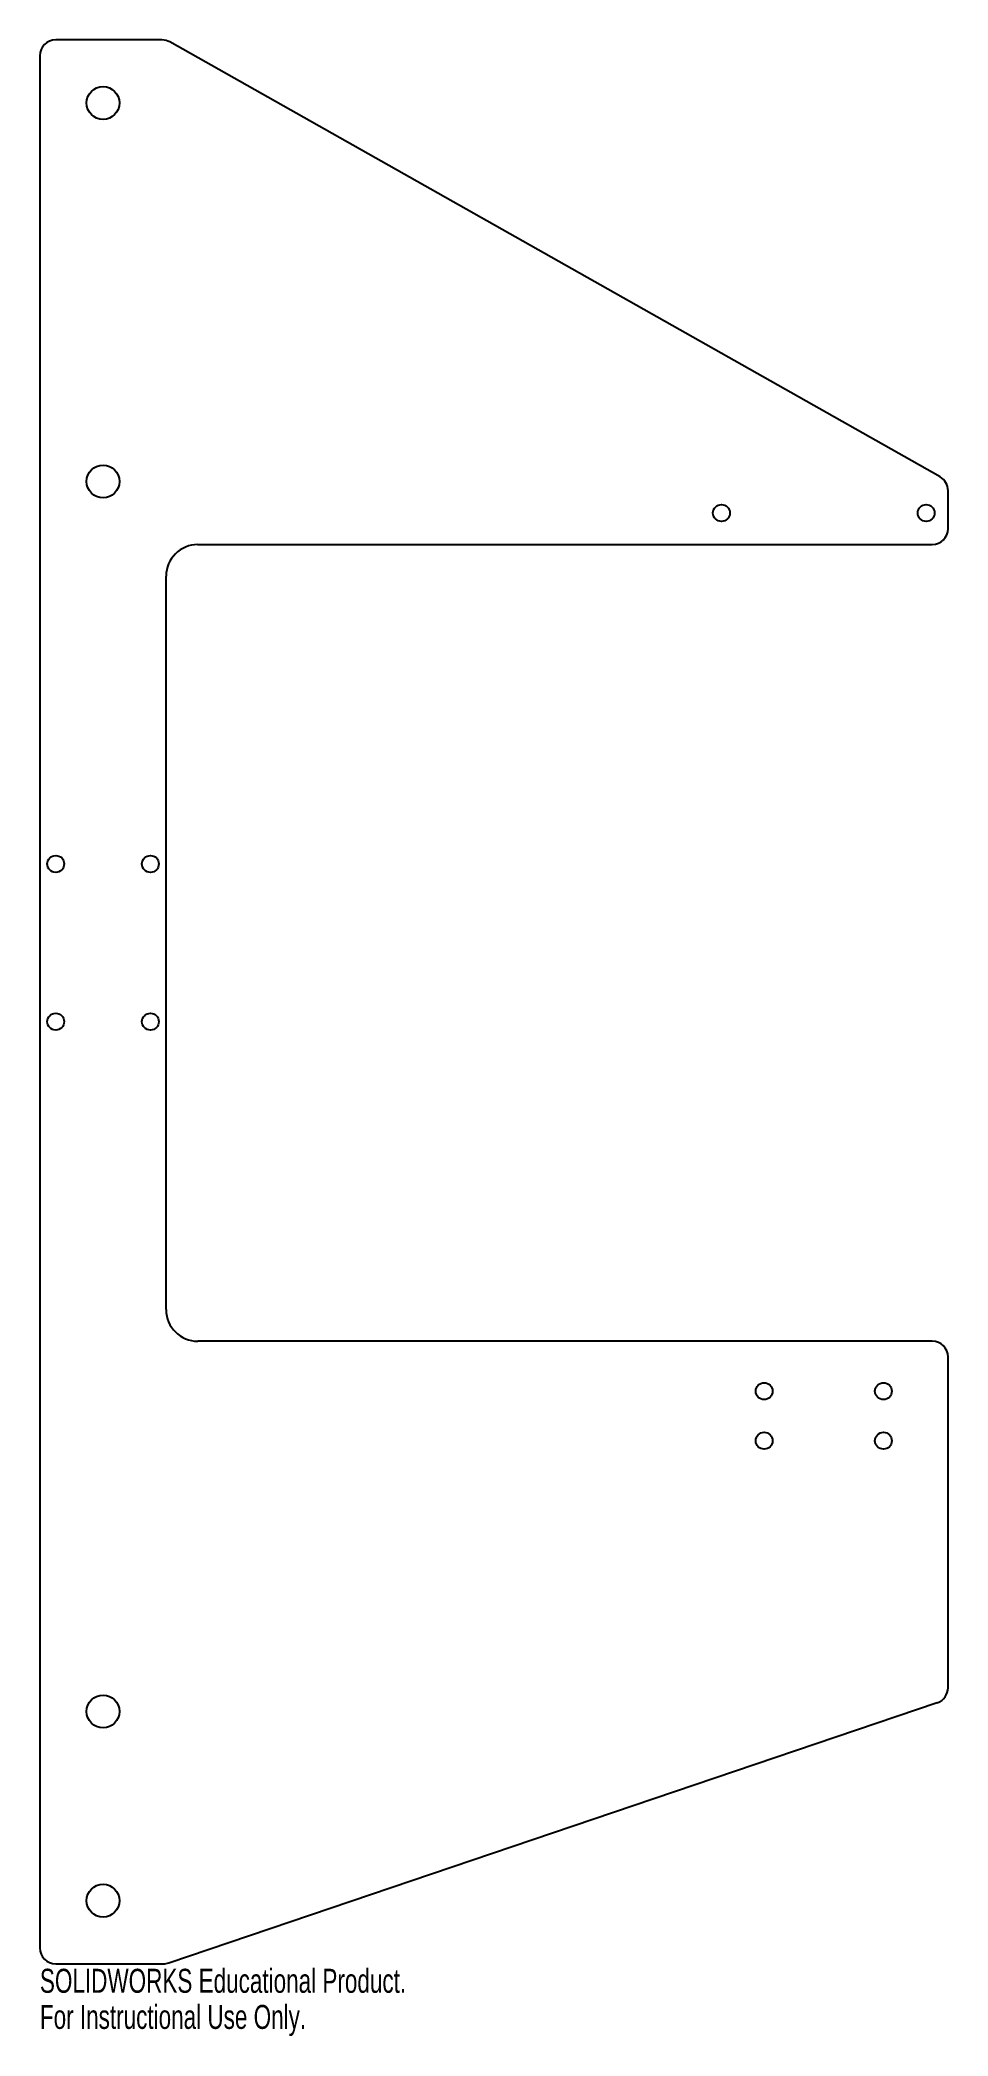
# Model space of a CAD drawing. Header units: inches. Extents: x 20.1 to 27.3, y -26.7 to -10.9.
import ezdxf

# ---------------------------------------------------------------- set-up
doc = ezdxf.new("R2010")
doc.units = ezdxf.units.IN
doc.header["$MEASUREMENT"] = 0
doc.styles.add('SLDTEXTSTYLE0', font='TXT', dxfattribs={"width": 0.7})

msp = doc.modelspace()

# ---------------------------------------------------------------- linework, layer by layer
at = {"color": 7, "linetype": 'Continuous', "lineweight": 25}
for p, q in [((21.103, -10.875), (20.261, -10.875)), ((27.266, -14.339), (21.165, -10.891)), ((20.136, -11), (20.136, -26)), ((27.329, -14.75), (27.329, -14.448)), ((21.386, -14.875), (27.204, -14.875)), ((21.136, -20.94), (21.136, -15.125)), ((27.204, -21.19), (21.386, -21.19)), ((27.329, -23.937), (27.329, -21.315)), ((21.156, -26.118), (27.244, -24.055)), ((20.261, -26.125), (21.116, -26.125))]:
    msp.add_line(p, q, dxfattribs=at)
for centre, radius in [((20.636, -11.375), 0.13), ((20.636, -14.375), 0.13), ((25.534, -14.625), 0.0669), ((27.156, -14.625), 0.0669), ((20.261, -17.407), 0.0669), ((21.011, -17.407), 0.0669), ((20.261, -18.657), 0.0669), ((21.011, -18.657), 0.0669), ((25.873, -21.586), 0.0669), ((26.817, -21.586), 0.0669), ((25.873, -21.979), 0.0669), ((26.817, -21.979), 0.0669), ((20.636, -24.125), 0.13), ((20.636, -25.625), 0.13)]:
    msp.add_circle(centre, radius, dxfattribs=at)
for centre, radius, start, end in [((20.261, -11), 0.125, 90, 180), ((21.103, -11), 0.125, 60.5265, 90), ((27.204, -14.448), 0.125, 0, 60.5265), ((27.204, -14.75), 0.125, 270, 0), ((21.386, -15.125), 0.25, 90, 180), ((21.386, -20.94), 0.25, 180, 270), ((27.204, -21.315), 0.125, 0, 90), ((27.204, -23.937), 0.125, 288.7186, 0), ((20.261, -26), 0.125, 180, 270), ((21.116, -26), 0.125, 270, 288.7186)]:
    msp.add_arc(centre, radius, start, end, dxfattribs=at)

# ---------------------------------------------------------------- texts
at = {"color": 7, "linetype": 'Continuous', "char_height": 0.1903, "attachment_point": 1, "style": 'SLDTEXTSTYLE0'}
for s, insert in [('SOLIDWORKS Educational Product.', (20.136, -26.165)), ('For Instructional Use Only.', (20.136, -26.451))]:
    msp.add_mtext(s, dxfattribs=dict(at, insert=insert))

doc.saveas('drawing.dxf')
